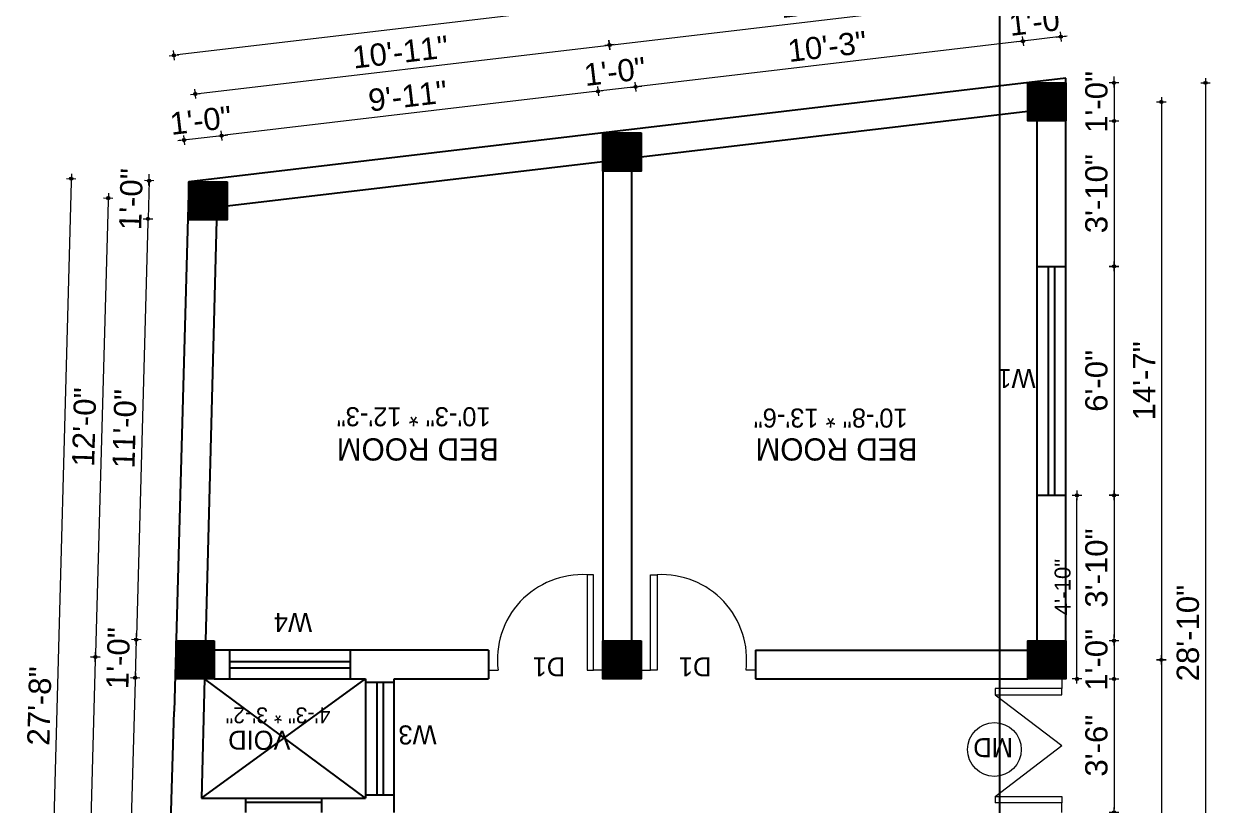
# Model space of a CAD drawing. Header units: inches. Extents: x 10143 to 33197, y -150 to 3760.
# Drawn here: x 25070.8 to 25444.1, y 1665.9 to 1911.7 of the extents above; entities that cross this region are included whole.
import ezdxf
from ezdxf.enums import TextEntityAlignment as Align

# ---------------------------------------------------------------- set-up
doc = ezdxf.new("R2010")
doc.units = ezdxf.units.IN
doc.header["$LTSCALE"] = 0.5
doc.header["$MEASUREMENT"] = 0
doc.header["$PDMODE"] = 66
for name, color, linetype, lineweight in [('0.13', 2, 'Continuous', 13), ('DW TEXT', 92, 'Continuous', 15), ('ELEVATION', 85, 'Continuous', 9), ('hatch', 9, 'Continuous', 0), ('Toilet', 7, 'Continuous', 25)]:
    doc.layers.add(name, color=color, linetype=linetype, lineweight=lineweight)
doc.styles.add('CEN', font='GOTHIC.TTF')
doc.styles.get("Standard").update_dxf_attribs({"font": 'arial.ttf'})
doc.dimstyles.new('S8', dxfattribs={"dimtxt": 5, "dimasz": 1, "dimexe": 6, "dimexo": 18, "dimgap": 1.9375, "dimtad": 1, "dimdec": 0, "dimzin": 3, "dimdsep": 46, "dimlunit": 4, "dimtxsty": 'Standard', "dimblk": 'dot 2', "dimcen": 12, "dimse1": 1, "dimse2": 1, "dimclrd": 1, "dimclre": 1, "dimclrt": 256, "dimadec": 0, "dimazin": 0, "dimtfac": 0.75, "dimtdec": 0, "dimtix": 1, "dimtmove": 1, "dimatfit": 3, "dimldrblk": 'DOT', "dimfxl": 1, "dimtolj": 1, "dimtzin": 0, "dimlwd": 9, "dimlwe": 9, "dimarcsym": 0})

# ---------------------------------------------------------------- blocks, each defined once
blk = doc.blocks.new('dot1')
at = {"layer": 'hatch'}
h = blk.add_hatch(color=256, dxfattribs=at)
edge = h.paths.add_edge_path()
edge.add_arc((0, 0), 1, 0, 360)
for p, q in [((3, 0), (-3, 0)), ((0, 3), (0, -3))]:
    blk.add_line(p, q, dxfattribs=at)
blk.add_circle((0, 0), 1, dxfattribs=at)
blk = doc.blocks.new('dot 2')
at = {"layer": 'hatch', "xscale": 0.5, "yscale": 0.5, "zscale": 0.5}
blk.add_blockref('dot1', (0, 0), dxfattribs=at)
blk = doc.blocks.new('*D1724')
at = {"layer": 'Defpoints', "color": 0, "transparency": 16777216}
for p in [(25398.63, 1893.14), (25398.63, 1881.14), (25413.8, 1881.14)]:
    blk.add_point(p, dxfattribs=at)
at = {"layer": 'Toilet', "color": 1, "lineweight": 9, "transparency": 16777216}
for p, q in [((25413.8, 1894.14), (25413.8, 1895.14)), ((25413.8, 1893.14), (25413.8, 1881.14)), ((25413.8, 1880.14), (25413.8, 1879.14))]:
    blk.add_line(p, q, dxfattribs=at)
for p, rotation in [((25413.8, 1893.14), 270), ((25413.8, 1881.14), 90)]:
    blk.add_blockref('dot 2', p, dxfattribs=dict(at, rotation=rotation))
at = {"layer": 'Toilet', "transparency": 16777216, "insert": (25408.29, 1887.14), "char_height": 7, "attachment_point": 5, "rotation": 90}
blk.add_mtext('\\A1;1\'-0"', dxfattribs=at)
blk = doc.blocks.new('_Dot')
at = {"color": 0, "linetype": 'ByBlock', "lineweight": -2}
blk.add_line((-0.5, 0), (-1, 0), dxfattribs=at)
at = {"color": 0, "linetype": 'ByBlock', "const_width": 0.5}
blk.add_lwpolyline([(-0.25, 0, 1), (0.25, 0, 1)], format="xyb", close=True, dxfattribs=at)
blk = doc.blocks.new('*D1725')
at = {"layer": 'Defpoints', "color": 0, "transparency": 16777216}
for p in [(25398.63, 1881.14), (25398.63, 1835.4), (25413.8, 1835.4)]:
    blk.add_point(p, dxfattribs=at)
at = {"layer": 'Toilet', "color": 1, "lineweight": 9, "transparency": 16777216}
blk.add_line((25413.8, 1880.14), (25413.8, 1836.4), dxfattribs=at)
for p, rotation in [((25413.8, 1881.14), 90), ((25413.8, 1835.4), 270)]:
    blk.add_blockref('dot 2', p, dxfattribs=dict(at, rotation=rotation))
at = {"layer": 'Toilet', "transparency": 16777216, "insert": (25408.28, 1858.27), "char_height": 7, "attachment_point": 5, "rotation": 90}
blk.add_mtext('\\A1;3\'-10"', dxfattribs=at)
blk = doc.blocks.new('*D1726')
at = {"layer": 'Defpoints', "color": 0, "transparency": 16777216}
for p in [(25398.63, 1835.4), (25398.63, 1763.4), (25413.8, 1763.4)]:
    blk.add_point(p, dxfattribs=at)
at = {"layer": 'Toilet', "color": 1, "lineweight": 9, "transparency": 16777216}
blk.add_line((25413.8, 1834.4), (25413.8, 1764.4), dxfattribs=at)
for p, rotation in [((25413.8, 1835.4), 90), ((25413.8, 1763.4), 270)]:
    blk.add_blockref('dot 2', p, dxfattribs=dict(at, rotation=rotation))
at = {"layer": 'Toilet', "transparency": 16777216, "insert": (25408.29, 1799.4), "char_height": 7, "attachment_point": 5, "rotation": 90}
blk.add_mtext('\\A1;6\'-0"', dxfattribs=at)
blk = doc.blocks.new('*D1727')
at = {"layer": 'Defpoints', "color": 0, "transparency": 16777216}
for p in [(25398.63, 1763.4), (25398.63, 1717.65), (25413.8, 1717.65)]:
    blk.add_point(p, dxfattribs=at)
at = {"layer": 'Toilet', "color": 1, "lineweight": 9, "transparency": 16777216}
blk.add_line((25413.8, 1762.4), (25413.8, 1718.65), dxfattribs=at)
for p, rotation in [((25413.8, 1763.4), 90), ((25413.8, 1717.65), 270)]:
    blk.add_blockref('dot 2', p, dxfattribs=dict(at, rotation=rotation))
at = {"layer": 'Toilet', "transparency": 16777216, "insert": (25408.28, 1740.52), "char_height": 7, "attachment_point": 5, "rotation": 90}
blk.add_mtext('\\A1;3\'-10"', dxfattribs=at)
blk = doc.blocks.new('*D1728')
at = {"layer": 'Defpoints', "color": 0, "transparency": 16777216}
for p in [(25398.63, 1717.65), (25398.63, 1705.65), (25413.8, 1705.65)]:
    blk.add_point(p, dxfattribs=at)
at = {"layer": 'Toilet', "color": 1, "lineweight": 9, "transparency": 16777216}
for p, q in [((25413.8, 1718.65), (25413.8, 1719.65)), ((25413.8, 1717.65), (25413.8, 1705.65)), ((25413.8, 1704.65), (25413.8, 1703.65))]:
    blk.add_line(p, q, dxfattribs=at)
for p, rotation in [((25413.8, 1717.65), 270), ((25413.8, 1705.65), 90)]:
    blk.add_blockref('dot 2', p, dxfattribs=dict(at, rotation=rotation))
at = {"layer": 'Toilet', "transparency": 16777216, "insert": (25408.29, 1711.65), "char_height": 7, "attachment_point": 5, "rotation": 90}
blk.add_mtext('\\A1;1\'-0"', dxfattribs=at)
blk = doc.blocks.new('*D1729')
at = {"layer": 'Defpoints', "color": 0, "transparency": 16777216}
for p in [(25398.63, 1705.65), (25398.63, 1663.65), (25413.8, 1663.65)]:
    blk.add_point(p, dxfattribs=at)
at = {"layer": 'Toilet', "color": 1, "lineweight": 9, "transparency": 16777216}
blk.add_line((25413.8, 1704.65), (25413.8, 1664.65), dxfattribs=at)
for p, rotation in [((25413.8, 1705.65), 90), ((25413.8, 1663.65), 270)]:
    blk.add_blockref('dot 2', p, dxfattribs=dict(at, rotation=rotation))
at = {"layer": 'Toilet', "transparency": 16777216, "insert": (25408.28, 1684.65), "char_height": 7, "attachment_point": 5, "rotation": 90}
blk.add_mtext('\\A1;3\'-6"', dxfattribs=at)
blk = doc.blocks.new('*D1697')
at = {"layer": 'Defpoints', "color": 0, "transparency": 16777216}
for p in [(25392.63, 1887.14), (25392.63, 1711.65), (25428.69, 1711.65)]:
    blk.add_point(p, dxfattribs=at)
at = {"layer": 'Toilet', "color": 1, "lineweight": 9, "transparency": 16777216}
blk.add_line((25428.69, 1886.14), (25428.69, 1712.65), dxfattribs=at)
for p, rotation in [((25428.69, 1887.14), 90), ((25428.69, 1711.65), 270)]:
    blk.add_blockref('dot 2', p, dxfattribs=dict(at, rotation=rotation))
at = {"layer": 'Toilet', "transparency": 16777216, "insert": (25423.24, 1799.4), "char_height": 7, "attachment_point": 5, "rotation": 90}
blk.add_mtext('\\A1;14\'-7"', dxfattribs=at)
blk = doc.blocks.new('*D1698')
at = {"layer": 'Defpoints', "color": 0, "transparency": 16777216}
for p in [(25392.63, 1711.65), (25392.63, 1552.97), (25428.69, 1552.97)]:
    blk.add_point(p, dxfattribs=at)
at = {"layer": 'Toilet', "color": 1, "lineweight": 9, "transparency": 16777216}
blk.add_line((25428.69, 1710.65), (25428.69, 1553.97), dxfattribs=at)
for p, rotation in [((25428.69, 1711.65), 90), ((25428.69, 1552.97), 270)]:
    blk.add_blockref('dot 2', p, dxfattribs=dict(at, rotation=rotation))
at = {"layer": 'Toilet', "transparency": 16777216, "insert": (25423.18, 1632.31), "char_height": 7, "attachment_point": 5, "rotation": 90}
blk.add_mtext('\\A1;13\'-3"', dxfattribs=at)
blk = doc.blocks.new('*D1699')
at = {"layer": 'Defpoints', "color": 0, "transparency": 16777216}
for p in [(25398.63, 1893.14), (25398.63, 1546.97), (25442.57, 1546.97)]:
    blk.add_point(p, dxfattribs=at)
at = {"layer": 'Toilet', "color": 1, "lineweight": 9, "transparency": 16777216}
blk.add_line((25442.57, 1892.14), (25442.57, 1547.97), dxfattribs=at)
for p, rotation in [((25442.57, 1893.14), 90), ((25442.57, 1546.97), 270)]:
    blk.add_blockref('dot 2', p, dxfattribs=dict(at, rotation=rotation))
at = {"layer": 'Toilet', "transparency": 16777216, "insert": (25437.06, 1720.06), "char_height": 7, "attachment_point": 5, "rotation": 90}
blk.add_mtext('\\A1;28\'-10"', dxfattribs=at)
blk = doc.blocks.new('*D1700')
at = {"layer": 'Defpoints', "color": 0, "transparency": 16777216}
for p in [(25385.09, 1906.26), (25386.63, 1893.14), (25398.63, 1894.56)]:
    blk.add_point(p, dxfattribs=at)
at = {"layer": 'Toilet', "color": 1, "lineweight": 9, "transparency": 16777216}
for p, q in [((25397.09, 1907.67), (25385.09, 1906.26)), ((25398.08, 1907.79), (25399.07, 1907.91)), ((25384.09, 1906.14), (25383.1, 1906.02))]:
    blk.add_line(p, q, dxfattribs=at)
for p, rotation in [((25385.09, 1906.26), 6.727351048226088), ((25397.09, 1907.67), 186.7273510482261)]:
    blk.add_blockref('dot 2', p, dxfattribs=dict(at, rotation=rotation))
at = {"layer": 'Toilet', "transparency": 16777216, "insert": (25390.44, 1912.44), "char_height": 7, "attachment_point": 5, "rotation": 6.7274}
blk.add_mtext('\\A1;1\'-0"', dxfattribs=at)
blk = doc.blocks.new('*D1701')
at = {"layer": 'Defpoints', "color": 0, "transparency": 16777216}
for p in [(25386.63, 1893.14), (25263.3, 1891.89), (25265.01, 1877.38)]:
    blk.add_point(p, dxfattribs=at)
at = {"layer": 'Toilet', "color": 1, "lineweight": 9, "transparency": 16777216}
blk.add_line((25384.09, 1906.14), (25264.29, 1892.01), dxfattribs=at)
for p, rotation in [((25385.09, 1906.26), 6.727351048277272), ((25263.3, 1891.89), 186.7273510482773)]:
    blk.add_blockref('dot 2', p, dxfattribs=dict(at, rotation=rotation))
at = {"layer": 'Toilet', "transparency": 16777216, "insert": (25323.55, 1904.55), "char_height": 7, "attachment_point": 5, "rotation": 6.7274}
blk.add_mtext('\\A1;10\'-3"', dxfattribs=at)
blk = doc.blocks.new('*D1702')
at = {"layer": 'Defpoints', "color": 0, "transparency": 16777216}
for p in [(25251.46, 1890.49), (25253.01, 1877.38), (25265.01, 1877.38)]:
    blk.add_point(p, dxfattribs=at)
at = {"layer": 'Toilet', "color": 1, "lineweight": 9, "transparency": 16777216}
for p, q in [((25250.47, 1890.38), (25249.48, 1890.26)), ((25263.3, 1891.89), (25251.46, 1890.49)), ((25264.29, 1892.01), (25265.28, 1892.12))]:
    blk.add_line(p, q, dxfattribs=at)
for p, rotation in [((25263.3, 1891.89), 186.7273510482773), ((25251.46, 1890.49), 6.727351048277267)]:
    blk.add_blockref('dot 2', p, dxfattribs=dict(at, rotation=rotation))
at = {"layer": 'Toilet', "transparency": 16777216, "insert": (25256.74, 1896.67), "char_height": 7, "attachment_point": 5, "rotation": 6.7274}
blk.add_mtext('\\A1;1\'-0"', dxfattribs=at)
blk = doc.blocks.new('*D1703')
at = {"layer": 'Defpoints', "color": 0, "transparency": 16777216}
for p in [(25133.02, 1876.52), (25253.01, 1877.38), (25134.73, 1862.01)]:
    blk.add_point(p, dxfattribs=at)
at = {"layer": 'Toilet', "color": 1, "lineweight": 9, "transparency": 16777216}
blk.add_line((25250.47, 1890.38), (25134.01, 1876.64), dxfattribs=at)
for p, rotation in [((25251.46, 1890.49), 6.727351048277272), ((25133.02, 1876.52), 186.7273510482773)]:
    blk.add_blockref('dot 2', p, dxfattribs=dict(at, rotation=rotation))
at = {"layer": 'Toilet', "transparency": 16777216, "insert": (25191.6, 1888.98), "char_height": 7, "attachment_point": 5, "rotation": 6.7274}
blk.add_mtext('\\A1;9\'-11"', dxfattribs=at)
blk = doc.blocks.new('*D1704')
at = {"layer": 'Defpoints', "color": 0, "transparency": 16777216}
for p in [(25121.18, 1875.13), (25122.73, 1862.01), (25134.73, 1862.01)]:
    blk.add_point(p, dxfattribs=at)
at = {"layer": 'Toilet', "color": 1, "lineweight": 9, "transparency": 16777216}
for p, q in [((25120.19, 1875.01), (25119.2, 1874.89)), ((25133.02, 1876.52), (25121.18, 1875.13)), ((25134.01, 1876.64), (25135.01, 1876.76))]:
    blk.add_line(p, q, dxfattribs=at)
for p, rotation in [((25133.02, 1876.52), 186.7273510482773), ((25121.18, 1875.13), 6.727351048277267)]:
    blk.add_blockref('dot 2', p, dxfattribs=dict(at, rotation=rotation))
at = {"layer": 'Toilet', "transparency": 16777216, "insert": (25126.46, 1881.3), "char_height": 7, "attachment_point": 5, "rotation": 6.7274}
blk.add_mtext('\\A1;1\'-0"', dxfattribs=at)
blk = doc.blocks.new('*D1705')
at = {"layer": 'Defpoints', "color": 0, "transparency": 16777216}
for p in [(25255.04, 1905.02), (25259.01, 1871.38), (25128.73, 1856.01)]:
    blk.add_point(p, dxfattribs=at)
at = {"layer": 'Toilet', "color": 1, "lineweight": 9, "transparency": 16777216}
blk.add_line((25125.76, 1889.77), (25254.05, 1904.91), dxfattribs=at)
for p, rotation in [((25255.04, 1905.02), 6.727351048225794), ((25124.76, 1889.66), 186.7273510482258)]:
    blk.add_blockref('dot 2', p, dxfattribs=dict(at, rotation=rotation))
at = {"layer": 'Toilet', "transparency": 16777216, "insert": (25189.26, 1902.81), "char_height": 7, "attachment_point": 5, "rotation": 6.7274}
blk.add_mtext('\\A1;10\'-11"', dxfattribs=at)
blk = doc.blocks.new('*D1706')
at = {"layer": 'Defpoints', "color": 0, "transparency": 16777216}
for p in [(25388.66, 1920.78), (25392.63, 1887.14), (25259.01, 1871.38)]:
    blk.add_point(p, dxfattribs=at)
at = {"layer": 'Toilet', "color": 1, "lineweight": 9, "transparency": 16777216}
blk.add_line((25256.03, 1905.14), (25387.67, 1920.67), dxfattribs=at)
for p, rotation in [((25388.66, 1920.78), 6.72735104827723), ((25255.04, 1905.02), 186.7273510482772)]:
    blk.add_blockref('dot 2', p, dxfattribs=dict(at, rotation=rotation))
at = {"layer": 'Toilet', "transparency": 16777216, "insert": (25321.21, 1918.38), "char_height": 7, "attachment_point": 5, "rotation": 6.7274}
blk.add_mtext('\\A1;11\'-3"', dxfattribs=at)
blk = doc.blocks.new('*D1707')
at = {"layer": 'Defpoints', "color": 0, "transparency": 16777216}
for p in [(25118.04, 1901.81), (25398.63, 1894.56), (25122.73, 1862.01)]:
    blk.add_point(p, dxfattribs=at)
at = {"layer": 'Toilet', "color": 1, "lineweight": 9, "transparency": 16777216}
blk.add_line((25392.94, 1934.24), (25119.03, 1901.93), dxfattribs=at)
for p, rotation in [((25393.94, 1934.35), 6.727351048225634), ((25118.04, 1901.81), 186.7273510482256)]:
    blk.add_blockref('dot 2', p, dxfattribs=dict(at, rotation=rotation))
at = {"layer": 'Toilet', "transparency": 16777216, "insert": (25255.34, 1923.56), "char_height": 7, "attachment_point": 5, "rotation": 6.7274}
blk.add_mtext('\\A1;23\'-2"', dxfattribs=at)
blk = doc.blocks.new('*D1708')
at = {"layer": 'Defpoints', "color": 0, "transparency": 16777216}
for p in [(25128.73, 1856.01), (25093.3, 1712.53), (25124.68, 1711.65)]:
    blk.add_point(p, dxfattribs=at)
at = {"layer": 'Toilet', "color": 1, "lineweight": 9, "transparency": 16777216}
blk.add_line((25097.32, 1855.89), (25093.33, 1713.53), dxfattribs=at)
for p, rotation in [((25097.35, 1856.89), 88.39404783827474), ((25093.3, 1712.53), 268.3940478382747)]:
    blk.add_blockref('dot 2', p, dxfattribs=dict(at, rotation=rotation))
at = {"layer": 'Toilet', "transparency": 16777216, "insert": (25089.82, 1784.87), "char_height": 7, "attachment_point": 5, "rotation": 88.394}
blk.add_mtext('\\A1;12\'-0"', dxfattribs=at)
blk = doc.blocks.new('*D1709')
at = {"layer": 'Defpoints', "color": 0, "transparency": 16777216}
for p in [(25124.68, 1711.65), (25088.38, 1536.8), (25119.76, 1535.92)]:
    blk.add_point(p, dxfattribs=at)
at = {"layer": 'Toilet', "color": 1, "lineweight": 9, "transparency": 16777216}
blk.add_line((25093.27, 1711.53), (25088.4, 1537.8), dxfattribs=at)
for p, rotation in [((25093.3, 1712.53), 88.39404783821374), ((25088.38, 1536.8), 268.3940478382138)]:
    blk.add_blockref('dot 2', p, dxfattribs=dict(at, rotation=rotation))
at = {"layer": 'Toilet', "transparency": 16777216, "insert": (25085.33, 1624.82), "char_height": 7, "attachment_point": 5, "rotation": 88.394}
blk.add_mtext('\\A1;14\'-8"', dxfattribs=at)
blk = doc.blocks.new('*D1690')
at = {"layer": 'Defpoints', "color": 0, "transparency": 16777216}
for p in [(25122.73, 1862.01), (25109.89, 1850.36), (25122.4, 1850.01)]:
    blk.add_point(p, dxfattribs=at)
at = {"layer": 'Toilet', "color": 1, "lineweight": 9, "transparency": 16777216}
for p, q in [((25110.25, 1863.36), (25110.28, 1864.36)), ((25110.22, 1862.36), (25109.89, 1850.36)), ((25109.86, 1849.36), (25109.83, 1848.36))]:
    blk.add_line(p, q, dxfattribs=at)
for p, rotation in [((25110.22, 1862.36), 268.3940478382726), ((25109.89, 1850.36), 88.39404783827258)]:
    blk.add_blockref('dot 2', p, dxfattribs=dict(at, rotation=rotation))
at = {"layer": 'Toilet', "transparency": 16777216, "insert": (25104.54, 1856.52), "char_height": 7, "attachment_point": 5, "rotation": 88.394}
blk.add_mtext('\\A1;1\'-0"', dxfattribs=at)
blk = doc.blocks.new('*D1710')
at = {"layer": 'Defpoints', "color": 0, "transparency": 16777216}
for p in [(25122.4, 1850.01), (25106.17, 1718), (25118.68, 1717.65)]:
    blk.add_point(p, dxfattribs=at)
at = {"layer": 'Toilet', "color": 1, "lineweight": 9, "transparency": 16777216}
blk.add_line((25109.86, 1849.36), (25106.2, 1719), dxfattribs=at)
for p, rotation in [((25109.89, 1850.36), 88.39404783821374), ((25106.17, 1718), 268.3940478382138)]:
    blk.add_blockref('dot 2', p, dxfattribs=dict(at, rotation=rotation))
at = {"layer": 'Toilet', "transparency": 16777216, "insert": (25102.52, 1784.34), "char_height": 7, "attachment_point": 5, "rotation": 88.394}
blk.add_mtext('\\A1;11\'-0"', dxfattribs=at)
blk = doc.blocks.new('*D1711')
at = {"layer": 'Defpoints', "color": 0, "transparency": 16777216}
for p in [(25118.68, 1717.65), (25105.84, 1706.01), (25118.68, 1705.65)]:
    blk.add_point(p, dxfattribs=at)
at = {"layer": 'Toilet', "color": 1, "lineweight": 9, "transparency": 16777216}
for p, q in [((25106.17, 1718), (25105.84, 1706.01)), ((25106.2, 1719), (25106.23, 1720)), ((25105.81, 1705.01), (25105.78, 1704.01))]:
    blk.add_line(p, q, dxfattribs=at)
for p, rotation in [((25106.17, 1718), 268.3940478382138), ((25105.84, 1706.01), 88.39404783821374)]:
    blk.add_blockref('dot 2', p, dxfattribs=dict(at, rotation=rotation))
at = {"layer": 'Toilet', "transparency": 16777216, "insert": (25100.5, 1712.16), "char_height": 7, "attachment_point": 5, "rotation": 88.394}
blk.add_mtext('\\A1;1\'-0"', dxfattribs=at)
blk = doc.blocks.new('*D1712')
at = {"layer": 'Defpoints', "color": 0, "transparency": 16777216}
for p in [(25118.68, 1705.65), (25101.25, 1542.27), (25113.76, 1541.92)]:
    blk.add_point(p, dxfattribs=at)
at = {"layer": 'Toilet', "color": 1, "lineweight": 9, "transparency": 16777216}
blk.add_line((25105.81, 1705.01), (25101.28, 1543.27), dxfattribs=at)
for p, rotation in [((25105.84, 1706.01), 88.39404783821374), ((25101.25, 1542.27), 268.3940478382138)]:
    blk.add_blockref('dot 2', p, dxfattribs=dict(at, rotation=rotation))
at = {"layer": 'Toilet', "transparency": 16777216, "insert": (25098.03, 1624.29), "char_height": 7, "attachment_point": 5, "rotation": 88.394}
blk.add_mtext('\\A1;13\'-8"', dxfattribs=at)
blk = doc.blocks.new('*D1714')
at = {"layer": 'Defpoints', "color": 0, "transparency": 16777216}
for p in [(25122.73, 1862.01), (25076.74, 1530.92), (25113.76, 1529.92)]:
    blk.add_point(p, dxfattribs=at)
at = {"layer": 'Toilet', "color": 1, "lineweight": 9, "transparency": 16777216}
blk.add_line((25085.69, 1862.01), (25076.77, 1531.92), dxfattribs=at)
for p, rotation in [((25085.71, 1863.01), 88.45204859075598), ((25076.74, 1530.92), 268.452048590756)]:
    blk.add_blockref('dot 2', p, dxfattribs=dict(at, rotation=rotation))
at = {"layer": 'Toilet', "transparency": 16777216, "insert": (25075.72, 1697.11), "char_height": 7, "attachment_point": 5, "rotation": 88.452}
blk.add_mtext('\\A1;27\'-8"', dxfattribs=at)
blk = doc.blocks.new('*D1691')
at = {"layer": 'Defpoints', "color": 0, "transparency": 16777216}
for p in [(25398.63, 1763.4), (25402.13, 1763.4), (25398.63, 1705.65)]:
    blk.add_point(p, dxfattribs=at)
at = {"layer": 'Toilet', "color": 1, "lineweight": 9, "transparency": 16777216}
blk.add_line((25402.13, 1706.65), (25402.13, 1762.4), dxfattribs=at)
for p, rotation in [((25402.13, 1763.4), 90), ((25402.13, 1705.65), 270)]:
    blk.add_blockref('dot 2', p, dxfattribs=dict(at, rotation=rotation))
at = {"layer": 'Toilet', "transparency": 16777216, "insert": (25397.64, 1734.52), "char_height": 5, "attachment_point": 5, "rotation": 90}
blk.add_mtext('\\A1;4\'-10"', dxfattribs=at)

msp = doc.modelspace()

# ---------------------------------------------------------------- hatches: boundary and pattern name
at = {"layer": 'Toilet'}
h = msp.add_hatch(dxfattribs=at)
h.set_pattern_fill('ANSI31', color=256, angle=270)
h.set_pattern_definition([(315, (25139.7829, 5279.2859), (0.0883883476, 0.0883883476), [])])
h.paths.add_polyline_path([(25398.63, 1881.14), (25398.63, 1893.14), (25386.63, 1893.14), (25386.63, 1881.14)])
h.paths.add_polyline_path([(25398.63, 1717.65), (25386.63, 1717.65), (25386.63, 1705.65), (25398.63, 1705.65)])
h.paths.add_polyline_path([(25386.63, 1558.97), (25386.63, 1546.97), (25398.63, 1546.97), (25398.63, 1558.97)])
h.paths.add_polyline_path([(25253.01, 1550.62), (25253.01, 1538.62), (25265.01, 1538.62), (25265.01, 1550.62)])
h.paths.add_polyline_path([(25130.68, 1705.65), (25130.68, 1717.65), (25118.68, 1717.65), (25118.68, 1705.65)])
h.paths.add_polyline_path([(25134.73, 1862.01), (25122.73, 1862.01), (25122.73, 1850.01), (25134.73, 1850.01)])
h.paths.add_polyline_path([(25253.01, 1865.38), (25265.01, 1865.38), (25265.01, 1877.38), (25253.01, 1877.38)])
h.paths.add_polyline_path([(25253.01, 1717.65), (25253.01, 1705.65), (25265.01, 1705.65), (25265.01, 1717.65)])

# ---------------------------------------------------------------- linework, layer by layer
at = {"layer": '0.13', "color": 0, "ltscale": 0.5}
for p, q in [((25217.01, 1705.65), (25217.01, 1714.4)), ((25301.01, 1705.65), (25301.01, 1714.4)), ((25253.01, 1705.65), (25253.01, 1709.65)), ((25265.01, 1705.65), (25265.01, 1709.65)), ((25394.63, 1705.65), (25398.63, 1705.65))]:
    msp.add_line(p, q, dxfattribs=at)
at = {"layer": 'ELEVATION', "color": 146, "ltscale": 0.25, "true_color": 0x105689}
for p, q in [((25250.01, 1738.41), (25248.01, 1738.41)), ((25248.01, 1738.41), (25248.01, 1708.41)), ((25250.01, 1708.41), (25250.01, 1738.41)), ((25268.01, 1708.41), (25268.01, 1738.41)), ((25268.01, 1738.41), (25270.01, 1738.41)), ((25270.01, 1738.41), (25270.01, 1708.41)), ((25217.01, 1708.41), (25220.01, 1708.41)), ((25248.01, 1708.41), (25250.01, 1708.41)), ((25253.01, 1708.41), (25250.01, 1708.41)), ((25265.01, 1708.41), (25268.01, 1708.41)), ((25270.01, 1708.41), (25268.01, 1708.41)), ((25301.01, 1708.41), (25298.01, 1708.41)), ((25397.39, 1702.65), (25376.39, 1702.65)), ((25376.39, 1702.65), (25376.39, 1700.65)), ((25397.39, 1705.65), (25397.39, 1702.65)), ((25397.39, 1700.65), (25397.39, 1702.65)), ((25376.39, 1700.65), (25397.39, 1700.65)), ((25376.39, 1700.65), (25397.39, 1684.65)), ((25376.39, 1668.65), (25397.39, 1684.65)), ((25376.39, 1668.65), (25397.39, 1668.65)), ((25376.39, 1668.65), (25376.39, 1666.65)), ((25397.39, 1666.65), (25376.39, 1666.65)), ((25397.39, 1668.65), (25397.39, 1666.65)), ((25397.39, 1663.65), (25397.39, 1666.65))]:
    msp.add_line(p, q, dxfattribs=at)
at = {"layer": 'ELEVATION'}
msp.add_circle((25376.16, 1683.45), 8.46, dxfattribs=at)
at = {"layer": 'ELEVATION', "color": 146, "ltscale": 0.25, "true_color": 0x105689}
for centre, start, end in [((25246.56, 1711.7), 86.8879, 187.062), ((25271.46, 1711.7), 352.938, 93.1121)]:
    msp.add_arc(centre, 26.75, start, end, dxfattribs=at)
at = {"layer": 'Toilet'}
for p, q in [((25377.88, 1491.48), (25377.88, 1950.52)), ((25398.63, 1894.56), (25122.73, 1862.01)), ((25398.63, 1705.65), (25398.63, 1894.56)), ((25386.63, 1884.08), (25265.01, 1869.73)), ((25389.63, 1717.65), (25389.63, 1881.14)), ((25253.01, 1868.32), (25134.73, 1854.37)), ((25253.01, 1868.5), (25253.01, 1717.65)), ((25262.01, 1865.38), (25262.01, 1717.65)), ((25122.73, 1862.01), (25118.06, 1695.37)), ((25131.41, 1850.01), (25122.4, 1850.01)), ((25131.41, 1850.01), (25127.95, 1717.65)), ((25389.63, 1835.4), (25398.63, 1835.4)), ((25393.13, 1763.4), (25393.13, 1835.4)), ((25395.13, 1763.4), (25395.13, 1835.4)), ((25389.63, 1763.4), (25398.63, 1763.4)), ((25217.01, 1714.65), (25130.68, 1714.65)), ((25135.51, 1714.65), (25135.51, 1705.65)), ((25173.51, 1714.65), (25173.51, 1705.65)), ((25217.01, 1714.65), (25217.01, 1705.65)), ((25301.01, 1714.65), (25386.63, 1714.65)), ((25301.01, 1714.65), (25301.01, 1705.65)), ((25135.51, 1711.15), (25173.51, 1711.15)), ((25135.51, 1709.15), (25173.51, 1709.15)), ((25127.64, 1705.65), (25126.66, 1668.15)), ((25126.66, 1668.15), (25178.34, 1705.65)), ((25178.34, 1668.15), (25127.64, 1705.65)), ((25130.68, 1705.65), (25178.34, 1705.65)), ((25178.34, 1705.65), (25178.34, 1668.15)), ((25178.34, 1704.65), (25187.34, 1704.65)), ((25181.84, 1704.65), (25181.84, 1669.15)), ((25183.84, 1704.65), (25183.84, 1669.15)), ((25187.34, 1705.65), (25217.01, 1705.65)), ((25187.34, 1663.65), (25187.34, 1705.65)), ((25301.01, 1705.65), (25386.63, 1705.65)), ((25116.38, 1635.37), (25118.06, 1695.37)), ((25118.09, 1696.65), (25118.1, 1696.65)), ((25178.34, 1669.15), (25187.34, 1669.15)), ((25126.66, 1668.15), (25178.34, 1668.15)), ((25140.5, 1668.15), (25140.5, 1663.65)), ((25140.5, 1666.9), (25164.5, 1666.9)), ((25164.5, 1668.15), (25164.5, 1663.65))]:
    msp.add_line(p, q, dxfattribs=at)
for points in [[(25398.63, 1893.14), (25398.63, 1881.14), (25386.63, 1881.14), (25386.63, 1893.14)], [(25265.01, 1877.38), (25265.01, 1865.38), (25253.01, 1865.38), (25253.01, 1877.38)], [(25134.73, 1862.01), (25134.73, 1850.01), (25122.73, 1850.01), (25122.73, 1862.01)], [(25130.68, 1717.65), (25130.68, 1705.65), (25118.68, 1705.65), (25118.68, 1717.65)], [(25265.01, 1717.65), (25265.01, 1705.65), (25253.01, 1705.65), (25253.01, 1717.65)], [(25398.63, 1717.65), (25398.63, 1705.65), (25386.63, 1705.65), (25386.63, 1717.65)]]:
    msp.add_lwpolyline(points, close=True, dxfattribs=at)

# ---------------------------------------------------------------- texts
at = {"layer": 'DW TEXT', "ltscale": 0.13, "style": 'CEN'}
for s, height, p in [('W1', 6, (25383.11, 1800.12)), ('10\'-3" * 12\'-3"', 6, (25193.44, 1788.12)), ('10\'-8" * 13\'-6"', 6, (25324.64, 1787.7)), ('BED ROOM', 7, (25194.74, 1777.83)), ('BED ROOM', 7, (25326.48, 1777.83)), ('W4', 6, (25155.49, 1723.39)), ('D1', 6, (25236.01, 1709.41)), ('D1', 6, (25282.01, 1709.41)), ('4\'-3" * 3\'-2"', 5, (25150.78, 1694.19)), ('W3', 6, (25194.67, 1688.02)), ('VOID', 6, (25144.91, 1686.34)), ('MD', 6, (25375.75, 1684.02))]:
    msp.add_text(s, height=height, rotation=180, dxfattribs=at).set_placement(p, align=Align.MIDDLE_CENTER)

# ---------------------------------------------------------------- dimensions: what is measured, and where the dimension line sits
at = {"layer": 'Toilet'}
for p1, p2, distance, picture, middle in [((25398.63, 1894.56), (25122.73, 1862.01), -40.07, '*D1707', (25255.34, 1923.56)), ((25398.63, 1894.56), (25386.63, 1893.14), -13.2, '*D1700', (25390.44, 1912.44)), ((25128.73, 1856.01), (25259.01, 1871.38), 33.88, '*D1705', (25189.26, 1902.81)), ((25122.73, 1862.01), (25122.4, 1850.01), -12.51, '*D1690', (25104.54, 1856.52)), ((25122.73, 1862.01), (25113.76, 1529.92), -37.03, '*D1714', (25075.72, 1697.11)), ((25128.73, 1856.01), (25124.68, 1711.65), -31.39, '*D1708', (25089.82, 1784.87))]:
    dim = msp.add_aligned_dim(p1=p1, p2=p2, distance=distance, dimstyle='S8', override={"dimtxt": 7, "dimfxl": 2, "dimfxlon": 1, "dimarcsym": 1}, dxfattribs=at)
    dim.commit()
    dim.dimension.update_dxf_attribs({"geometry": picture, "text_midpoint": middle})
for base, p1, p2, angle, override, picture, middle in [((25388.66, 1920.78), (25259.01, 1871.38), (25392.63, 1887.14), 186.7274, {"dimtxt": 7, "dimfxl": 2, "dimfxlon": 1, "dimarcsym": 1}, '*D1706', (25321.21, 1918.38)), ((25263.3, 1891.89), (25386.63, 1893.14), (25265.01, 1877.38), 6.7274, {"dimtxt": 7, "dimfxl": 2, "dimfxlon": 1, "dimarcsym": 1}, '*D1701', (25323.55, 1904.55)), ((25251.46, 1890.49), (25265.01, 1877.38), (25253.01, 1877.38), 6.7274, {"dimtxt": 7, "dimfxl": 2, "dimfxlon": 1, "dimarcsym": 1}, '*D1702', (25256.74, 1896.67)), ((25413.8, 1881.14), (25398.63, 1893.14), (25398.63, 1881.14), 270, {"dimtxt": 7, "dimfxl": 2, "dimfxlon": 1, "dimarcsym": 1}, '*D1724', (25408.29, 1887.14)), ((25133.02, 1876.52), (25253.01, 1877.38), (25134.73, 1862.01), 6.7274, {"dimtxt": 7, "dimfxl": 2, "dimfxlon": 1, "dimarcsym": 1}, '*D1703', (25191.6, 1888.98)), ((25442.57, 1546.97), (25398.63, 1893.14), (25398.63, 1546.97), 270, {"dimtxt": 7, "dimfxl": 2, "dimfxlon": 1, "dimarcsym": 1}, '*D1699', (25437.06, 1720.06)), ((25121.18, 1875.13), (25134.73, 1862.01), (25122.73, 1862.01), 6.7274, {"dimtxt": 7, "dimfxl": 2, "dimfxlon": 1, "dimarcsym": 1}, '*D1704', (25126.46, 1881.3)), ((25428.69, 1711.65), (25392.63, 1887.14), (25392.63, 1711.65), 270, {"dimtxt": 7, "dimfxl": 2, "dimfxlon": 1, "dimarcsym": 1}, '*D1697', (25423.24, 1799.4)), ((25413.8, 1835.4), (25398.63, 1881.14), (25398.63, 1835.4), 270, {"dimtxt": 7, "dimfxl": 2, "dimfxlon": 1, "dimarcsym": 1}, '*D1725', (25408.28, 1858.27)), ((25106.17, 1718), (25122.4, 1850.01), (25118.68, 1717.65), 88.394, {"dimtxt": 7, "dimfxl": 2, "dimfxlon": 1, "dimarcsym": 1}, '*D1710', (25102.52, 1784.34)), ((25413.8, 1763.4), (25398.63, 1835.4), (25398.63, 1763.4), 270, {"dimtxt": 7, "dimfxl": 2, "dimfxlon": 1, "dimarcsym": 1}, '*D1726', (25408.29, 1799.4)), ((25402.13, 1763.4), (25398.63, 1705.65), (25398.63, 1763.4), 270, {"dimfxl": 2, "dimfxlon": 1, "dimarcsym": 1}, '*D1691', (25397.64, 1734.52)), ((25413.8, 1717.65), (25398.63, 1763.4), (25398.63, 1717.65), 270, {"dimtxt": 7, "dimfxl": 2, "dimfxlon": 1, "dimarcsym": 1}, '*D1727', (25408.28, 1740.52)), ((25105.84, 1706.01), (25118.68, 1717.65), (25118.68, 1705.65), 88.394, {"dimtxt": 7, "dimfxl": 2, "dimfxlon": 1, "dimarcsym": 1}, '*D1711', (25100.5, 1712.16)), ((25413.8, 1705.65), (25398.63, 1717.65), (25398.63, 1705.65), 270, {"dimtxt": 7, "dimfxl": 2, "dimfxlon": 1, "dimarcsym": 1}, '*D1728', (25408.29, 1711.65)), ((25088.38, 1536.8), (25124.68, 1711.65), (25119.76, 1535.92), 88.394, {"dimtxt": 7, "dimfxl": 2, "dimfxlon": 1, "dimarcsym": 1}, '*D1709', (25085.33, 1624.82)), ((25428.69, 1552.97), (25392.63, 1711.65), (25392.63, 1552.97), 270, {"dimtxt": 7, "dimfxl": 2, "dimfxlon": 1, "dimarcsym": 1}, '*D1698', (25423.18, 1632.31)), ((25101.25, 1542.27), (25118.68, 1705.65), (25113.76, 1541.92), 88.394, {"dimtxt": 7, "dimfxl": 2, "dimfxlon": 1, "dimarcsym": 1}, '*D1712', (25098.03, 1624.29)), ((25413.8, 1663.65), (25398.63, 1705.65), (25398.63, 1663.65), 270, {"dimtxt": 7, "dimfxl": 2, "dimfxlon": 1, "dimarcsym": 1}, '*D1729', (25408.28, 1684.65))]:
    dim = msp.add_linear_dim(base=base, p1=p1, p2=p2, angle=angle, dimstyle='S8', override=override, dxfattribs=at)
    dim.commit()
    dim.dimension.update_dxf_attribs({"geometry": picture, "text_midpoint": middle})

doc.saveas('drawing.dxf')
